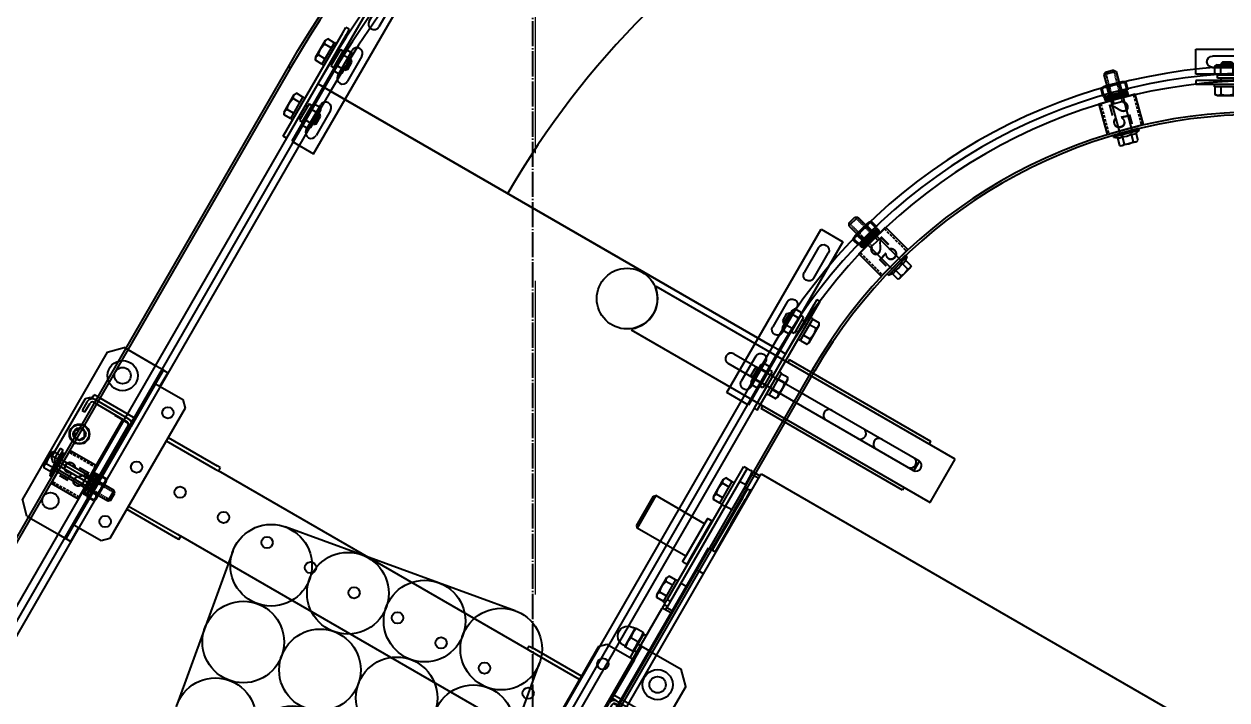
# Model space of a CAD drawing. Header units: millimetres. Extents: x -383313 to -161684, y -117025 to 99224.
# Drawn here: x -350919 to -349961, y -7566 to -7028 of the extents above; entities that cross this region are included whole.
import ezdxf

# ---------------------------------------------------------------- set-up
doc = ezdxf.new("R2010")
doc.units = ezdxf.units.MM
doc.header["$MEASUREMENT"] = 0
for name, pattern in [('DASHED', [0.75, 0.5, -0.25]), ('ESKD_shtrih', [4, 3, -1]), ('GR-201-P$0$GEN3A', [3.125, 2.25, -0.875]), ('PS-GOST2.303 5', [24, 20, -1.5, 1, -1.5])]:
    doc.linetypes.add(name, pattern=pattern)
doc.layers.get('Defpoints').update_dxf_attribs({"color": 31})
for name, color, linetype in [('001__КОНСТРУКТИВ__размеры внутр.', 7, 'Continuous'), ('PDF_Geometry', 7, 'Continuous'), ('PS_Оси', 5, 'PS-GOST2.303 5'), ('PV-17B0', 7, 'Continuous'), ('PV-2649', 7, 'Continuous'), ('PV-9BDA', 7, 'Continuous'), ('Ограждение конвейеров', 3, 'Continuous')]:
    doc.layers.add(name, color=color, linetype=linetype)
doc.layers.add('ОСНОВНАЯ', color=7, linetype='Continuous', lineweight=40)
doc.layers.add('ШТРИХОВАЯ', color=3, linetype='ESKD_shtrih', lineweight=13)
doc.styles.add('PSTUDIO', font='arial.ttf')
doc.dimstyles.new('ISO-25', dxfattribs={"dimtxt": 2.5, "dimasz": 2.5, "dimexe": 1.25, "dimexo": 0.625, "dimtad": 1, "dimtxsty": 'Standard', "dimcen": 2.5, "dimadec": 0, "dimazin": 0, "dimtfac": 1, "dimtmove": 0, "dimatfit": 3, "dimfxl": 1, "dimarcsym": 0})
doc.dimstyles.new('PS_TICK', dxfattribs={"dimscale": 100, "dimtxt": 2.5, "dimasz": 1, "dimexe": 2, "dimexo": 2, "dimgap": 1, "dimtad": 1, "dimdec": 0, "dimzin": 0, "dimdsep": 46, "dimtxsty": 'PSTUDIO', "dimblk": 'ARCHTICK', "dimcen": 2, "dimdle": 1.5, "dimse1": 1, "dimse2": 1, "dimadec": 0, "dimazin": 0, "dimtfac": 1, "dimtdec": 0, "dimtix": 1, "dimtmove": 1, "dimatfit": 3, "dimldrblk": 'ARCHTICK', "dimfxl": 1, "dimtolj": 1, "dimtzin": 0, "dimarcsym": 0})
doc.dimstyles.get("Standard").update_dxf_attribs({"dimtxt": 0.18, "dimasz": 0.18, "dimexe": 0.18, "dimexo": 0.0625, "dimgap": 0.09, "dimtad": 0, "dimtih": 1, "dimtoh": 1, "dimdec": 4, "dimzin": 0, "dimdsep": 46, "dimtxsty": 'Standard', "dimcen": 0.09, "dimadec": 0, "dimazin": 0, "dimtfac": 1, "dimtdec": 4, "dimtofl": 0, "dimtmove": 0, "dimatfit": 3, "dimfxl": 1, "dimtolj": 1, "dimtzin": 0, "dimarcsym": 0})

# ---------------------------------------------------------------- blocks, each defined once
blk = doc.blocks.new('_ArchTick')
at = {"color": 0, "linetype": 'ByBlock', "const_width": 0.15}
blk.add_lwpolyline([(-0.5, -0.5), (0.5, 0.5)], dxfattribs=at)
blk = doc.blocks.new('*D276')
at = {"layer": '001__КОНСТРУКТИВ__размеры внутр.', "color": 0, "lineweight": -2, "ltscale": 100, "transparency": 16777216}
blk.add_line((-349966.1, -1951.2), (-357994.8, -15739.43), dxfattribs=at)
at = {"layer": 'Defpoints', "color": 0, "ltscale": 100, "transparency": 16777216}
for p in [(-349288.38, -2519.4), (-357919.32, -15609.8), (-357166.13, -16048.38)]:
    blk.add_point(p, dxfattribs=at)
at = {"layer": '001__КОНСТРУКТИВ__размеры внутр.', "color": 0, "lineweight": -2, "ltscale": 100, "transparency": 16777216, "xscale": 100, "yscale": 100, "zscale": 100}
for p, rotation in [((-350041.58, -2080.82), 59.78831573303923), ((-357919.32, -15609.8), 239.7883157330392)]:
    blk.add_blockref('_ArchTick', p, dxfattribs=dict(at, rotation=rotation))
at = {"layer": '001__КОНСТРУКТИВ__размеры внутр.', "color": 0, "ltscale": 100, "transparency": 16777216, "insert": (-354177.17, -8730.76), "char_height": 250, "attachment_point": 5, "rotation": 59.78832, "style": 'PSTUDIO'}
blk.add_mtext('\\A1;15655', dxfattribs=at)
blk = doc.blocks.new('*U96')
at = {"layer": 'PV-9BDA'}
for p, q in [((-199.03, 2570.32), (-605.43, 2570.32)), ((-199.03, 2298.32), (-199.03, 2570.32)), ((-192.23, 2568.32), (-199.03, 2568.32)), ((-192.23, 2568.32), (-190.53, 2568.32)), ((-192.23, 2566.32), (-192.23, 2568.32)), ((-187.23, 2568.32), (-190.53, 2568.32)), ((-187.23, 2568.32), (-187.23, 2533.32)), ((-184.23, 2568.32), (-187.23, 2568.32)), ((-184.23, 2533.32), (-184.23, 2568.32)), ((-192.23, 2566.32), (-199.03, 2566.32)), ((-192.23, 2566.32), (-192.23, 2563.02)), ((-192.23, 2563.02), (-192.23, 2556.32)), ((-199.03, 2550.94), (-198.23, 2550.94)), ((-198.23, 2554.32), (-198.23, 2546.54)), ((-198.23, 2554.32), (-195.83, 2554.32)), ((-195.83, 2546.54), (-195.83, 2554.32)), ((-195.63, 2548.44), (-195.83, 2548.44)), ((-195.63, 2554.32), (-195.63, 2546.54)), ((-195.63, 2554.32), (-193.23, 2554.32)), ((-193.23, 2533.64), (-193.23, 2556.32)), ((-193.23, 2556.32), (-187.23, 2556.32)), ((-182.23, 2553.44), (-184.23, 2553.44)), ((-182.23, 2533.44), (-182.23, 2553.44)), ((-182.23, 2553.26), (-176.28, 2553.26)), ((-182.23, 2548.35), (-176.28, 2548.35)), ((-175.23, 2551.44), (-176.28, 2553.26)), ((-175.23, 2535.44), (-175.23, 2551.44)), ((-198.23, 2523.98), (-198.23, 2546.54)), ((-195.83, 2546.54), (-195.83, 2523.98)), ((-195.63, 2523.98), (-195.63, 2546.54)), ((-199.03, 2535.94), (-198.23, 2535.94)), ((-195.63, 2538.44), (-195.83, 2538.44)), ((-195.83, 2535.17), (-195.63, 2535.17)), ((-193.23, 2533.64), (-187.23, 2533.64)), ((-193.23, 2498.32), (-193.23, 2533.64)), ((-187.23, 2533.32), (-187.23, 2446.32)), ((-187.23, 2533.32), (-184.23, 2533.32)), ((-182.23, 2533.44), (-184.23, 2533.44)), ((-184.23, 2533.32), (-184.23, 2446.32)), ((-182.23, 2538.54), (-176.28, 2538.54)), ((-182.23, 2533.63), (-176.28, 2533.63)), ((-175.23, 2535.44), (-176.28, 2533.63)), ((-198.23, 2523.98), (-198.23, 2498.32)), ((-195.83, 2498.32), (-195.83, 2523.98)), ((-195.63, 2523.98), (-195.63, 2498.32)), ((-183.88, 2518.73), (-184.23, 2518.73)), ((-183.88, 2483.88), (-183.88, 2518.73)), ((-180.13, 2518.17), (-183.88, 2518.17)), ((-179.83, 2484.49), (-179.83, 2517.87)), ((-179.83, 2513.32), (-135.18, 2513.32)), ((-135.18, 2513.32), (-135.18, 2483.32)), ((-133.68, 2511.82), (-135.18, 2513.32)), ((-133.68, 2484.82), (-133.68, 2511.82)), ((-192.23, 2498.32), (-199.03, 2498.32)), ((-192.23, 2478.32), (-192.23, 2498.32)), ((-183.88, 2477.9), (-183.88, 2483.88)), ((-179.83, 2478.77), (-179.83, 2484.49)), ((-179.83, 2483.32), (-135.18, 2483.32)), ((-133.68, 2484.82), (-135.18, 2483.32)), ((-199.03, 2478.32), (-192.23, 2478.32)), ((-192.23, 2248.32), (-192.23, 2478.32)), ((-183.88, 2477.9), (-184.23, 2477.9)), ((-180.13, 2478.47), (-183.88, 2478.47)), ((-187.23, 2462.99), (-192.23, 2462.99)), ((-184.23, 2463.19), (-182.23, 2463.19)), ((-182.23, 2463.19), (-182.23, 2443.19)), ((-182.23, 2463.01), (-176.28, 2463.01)), ((-175.23, 2461.19), (-176.28, 2463.01)), ((-182.23, 2458.1), (-176.28, 2458.1)), ((-175.23, 2445.19), (-175.23, 2461.19)), ((-187.23, 2446.32), (-187.23, 2441.32)), ((-184.23, 2446.32), (-187.23, 2446.32)), ((-184.23, 2441.32), (-184.23, 2446.32)), ((-184.23, 2443.19), (-182.23, 2443.19)), ((-182.23, 2448.28), (-176.28, 2448.28)), ((-182.23, 2443.38), (-176.28, 2443.38)), ((-175.23, 2445.19), (-176.28, 2443.38)), ((-192.23, 2440.32), (-187.23, 2440.32)), ((-190.53, 2438.32), (-192.23, 2438.32)), ((-190.53, 2438.32), (-184.23, 2438.32)), ((-187.23, 2438.32), (-187.23, 2441.32)), ((-187.23, 2441.32), (-184.23, 2441.32)), ((-184.23, 2441.32), (-184.23, 2438.32)), ((-184.23, 2298.32), (-184.23, 2438.32)), ((-184.23, 2412.82), (-181.73, 2412.82)), ((-181.73, 2412.15), (-181.28, 2413.82)), ((-181.73, 2412.82), (-181.73, 2397.82)), ((-180.93, 2413.82), (-174.53, 2413.82)), ((-180.93, 2405.32), (-174.53, 2405.32)), ((-173.73, 2413.32), (-173.95, 2413.82)), ((-173.73, 2397.32), (-173.73, 2413.32)), ((-173.73, 2413.32), (-171.73, 2413.32)), ((-184.23, 2397.82), (-181.73, 2397.82)), ((-181.73, 2398.49), (-181.28, 2396.82)), ((-180.93, 2396.82), (-174.53, 2396.82)), ((-173.73, 2397.32), (-173.95, 2396.82)), ((-173.73, 2397.32), (-171.73, 2397.32))]:
    blk.add_line(p, q, dxfattribs=at)
for centre, radius, start, end in [((-202.23, 2553.32), 4.5, 12.83959, 44.67461), ((-202.23, 2553.32), 4.5, -31.84518, -27.26604), ((-199.73, 2533.09), 1.5, 297.81814, 0), ((-180.13, 2517.87), 0.3, 0, 90), ((-180.13, 2478.77), 0.3, 270, 360), ((-171.73, 2405.32), 8, 270, 90)]:
    blk.add_arc(centre, radius, start, end, dxfattribs=at)
for points, weights in [([(-176.28, 2548.35), (-174.86, 2550.8), (-176.28, 2553.26)], [1.22364575665, 1.41294441399, 1.22364575665]), ([(-176.28, 2538.54), (-174.86, 2543.44), (-176.28, 2548.35)], [1.22364575665, 1.41294441399, 1.22364575665]), ([(-176.28, 2533.63), (-174.86, 2536.08), (-176.28, 2538.54)], [1.22364575665, 1.41294441399, 1.22364575665]), ([(-176.28, 2458.1), (-174.86, 2460.55), (-176.28, 2463.01)], [1.22364575665, 1.41294441399, 1.22364575665]), ([(-176.28, 2448.28), (-174.86, 2453.19), (-176.28, 2458.1)], [1.22364575665, 1.41294441399, 1.22364575665]), ([(-176.28, 2443.38), (-174.86, 2445.83), (-176.28, 2448.28)], [1.22364575665, 1.41294441399, 1.22364575665]), ([(-180.93, 2405.32), (-181.59, 2409.57), (-180.93, 2413.82)], [1, 1.15470053838, 1]), ([(-180.93, 2413.82), (-181.28, 2413.82), (-181.28, 2413.82)], [1, 1.07735026919, 1.07735026919]), ([(-180.93, 2396.82), (-181.59, 2401.07), (-180.93, 2405.32)], [1, 1.15470053838, 1]), ([(-174.53, 2413.82), (-173.45, 2409.57), (-174.53, 2405.32)], [1, 1.15470053838, 1]), ([(-173.95, 2413.82), (-173.95, 2413.82), (-174.53, 2413.82)], [1.07735026919, 1.07735026919, 1]), ([(-174.53, 2405.32), (-173.45, 2401.07), (-174.53, 2396.82)], [1, 1.15470053838, 1]), ([(-181.28, 2396.82), (-181.28, 2396.82), (-180.93, 2396.82)], [1.07735026919, 1.07735026919, 1]), ([(-174.53, 2396.82), (-173.95, 2396.82), (-173.95, 2396.82)], [1, 1.07735026919, 1.07735026919])]:
    blk.add_rational_spline(points, weights, degree=2, dxfattribs=at)
blk = doc.blocks.new('A$Cf5759c35')
at = {"layer": 'PDF_Geometry', "color": 8, "lineweight": 13}
for points in [[(7950.03, 11133.67), (7950.03, 11383.43)], [(7950.03, 10782.3), (7950.03, 11032.07)]]:
    blk.add_lwpolyline(points, dxfattribs=at)
blk = doc.blocks.new('*D140')
at = {"color": 0, "linetype": 'ByBlock', "lineweight": -2, "transparency": 16777216}
for p, q in [((-202.575, 3000), (61.375, 3000)), ((-209.875, 0), (61.375, 0))]:
    blk.add_line(p, q, dxfattribs=at)
at = {"layer": 'Defpoints', "color": 0, "transparency": 16777216}
for p in [(-203.2, 3000), (60.125, 3000), (-210.5, 0)]:
    blk.add_point(p, dxfattribs=at)
at = {"color": 0, "transparency": 16777216, "insert": (9.5, 1500), "char_height": 100, "attachment_point": 5, "rotation": 90}
blk.add_mtext('3000', dxfattribs=at)
blk = doc.blocks.new('A$C715ae04e')
at = {"layer": '001__КОНСТРУКТИВ__размеры внутр.'}
for p, q in [((-203.2, 0), (203.2, 0)), ((-203.2, 0), (203.2, 0)), ((-203.2, 0), (203.2, 0)), ((-203.2, 0), (215, 0)), ((-426.6, -386.94), (-223.4, -738.89)), ((-426.6, -386.94), (-223.4, -738.89)), ((-426.6, -386.94), (-223.4, -738.89)), ((-426.6, -386.94), (-223.4, -738.89)), ((-223.4, -738.89), (-221, -743.05)), ((-223.4, -738.89), (-221, -743.05)), ((-220.5, -743.92), (-221, -743.05)), ((-220.5, -743.92), (-221, -743.05)), ((-220.5, -743.92), (-219, -746.51)), ((-220.5, -743.92), (-219, -746.51)), ((-217.5, -749.11), (-219, -746.51)), ((-217.5, -749.11), (-219, -746.51))]:
    blk.add_line(p, q, dxfattribs=at)
for radius in [435, 435, 435, 435, 441, 441, 441, 441, 446.8, 446.8, 446.8, 446.8, 853.2, 853.2, 853.2, 853.2, 859, 859, 859, 859, 865, 865, 865, 865]:
    blk.add_arc((-650, 0), radius, 300, 0, dxfattribs=at)
blk = doc.blocks.new('A$C287bafe4')
for points in [[(65, 260), (-65, 260)], [(-97.5, 227.5), (-97.5, 32.5)], [(97.5, 32.5), (97.5, 227.5)], [(-65, 0), (65, 0)]]:
    blk.add_lwpolyline(points)
for centre in [(-65, 227.5), (0, 227.5), (65, 227.5), (-65, 162.5), (0, 162.5), (65, 162.5), (-65, 97.5), (0, 97.5), (65, 97.5), (-65, 32.5), (0, 32.5), (65, 32.5)]:
    blk.add_circle(centre, 32.5)
blk = doc.blocks.new('Опора 3160')
at = {"color": 13}
for p, q in [((-266, 97.5), (-256, 107.5)), ((-226.7, 107.5), (-256, 107.5)), ((-220, 107.5), (-226.7, 107.5)), ((-220, 95), (-220, 107.5)), ((-220, 107.5), (-216, 107.5)), ((-216, 107.5), (-216, 95)), ((216, 107.5), (216, 95)), ((220, 107.5), (216, 107.5)), ((226.7, 107.5), (220, 107.5)), ((220, 95), (220, 107.5)), ((226.7, 107.5), (256, 107.5)), ((266, 97.5), (256, 107.5)), ((-266, 97.5), (-266, -37.5)), ((266, 97.5), (266, -37.5)), ((-220, 95), (-213.7, 95)), ((-220, 95), (-220, 55.5)), ((-213.7, 95), (-195, 95)), ((-195, 95), (-190, 90)), ((-190, 90), (-190, -30)), ((195, 95), (190, 90)), ((190, 90), (190, -30)), ((213.7, 95), (195, 95)), ((220, 95), (213.7, 95)), ((220, 95), (220, 55.5)), ((-262.5, 57), (-259.5, 60)), ((-259.5, 60), (-258, 60)), ((-255, 63), (-258, 63)), ((-258, 60), (-258, 63)), ((-258, 60), (-255.5, 60)), ((-224.5, 60), (-255.5, 60)), ((-255.5, 57.5), (-224.5, 57.5)), ((-255, 63), (-220, 63)), ((-235.5, 57.5), (-235.5, 57)), ((-224.5, 60), (-220, 60)), ((-190, 63), (-145, 63)), ((-190, 60), (-145, 60)), ((-142, 63), (-145, 63)), ((-145, 60), (-142.04, 60)), ((142.04, 60), (-142.04, 60)), ((-142, 63), (-142, 60)), ((142, 63), (145, 63)), ((142, 63), (142, 60)), ((145, 60), (142.04, 60)), ((190, 63), (145, 63)), ((190, 60), (145, 60)), ((255, 63), (220, 63)), ((224.5, 60), (220, 60)), ((224.5, 60), (255.5, 60)), ((255.5, 57.5), (224.5, 57.5)), ((235.5, 57.5), (235.5, 57)), ((255, 63), (258, 63)), ((258, 60), (255.5, 60)), ((258, 60), (258, 63)), ((259.5, 60), (258, 60)), ((262.5, 57), (259.5, 60)), ((-262.5, 3), (-262.5, 57)), ((-260, 55.5), (-260, 47.5)), ((-257.5, 47.5), (-257.5, 55.5)), ((-235.5, 57), (-235.2, 57)), ((-228.5, 57), (-235.2, 57)), ((-228.5, 57), (-223.18, 57)), ((-228.5, 57), (-228.5, 3)), ((-222.5, 55.5), (-222.5, 4.5)), ((-220, 4.5), (-220, 55.5)), ((220, 4.5), (220, 55.5)), ((222.5, 55.5), (222.5, 4.5)), ((228.5, 57), (223.18, 57)), ((228.5, 57), (235.2, 57)), ((228.5, 57), (228.5, 3)), ((235.5, 57), (235.2, 57)), ((257.5, 47.5), (257.5, 55.5)), ((260, 55.5), (260, 47.5)), ((262.5, 3), (262.5, 57)), ((-260, 47.5), (-257.5, 47.5)), ((260, 47.5), (257.5, 47.5)), ((-257.5, 12.5), (-260, 12.5)), ((-260, 12.5), (-260, 4.5)), ((-257.5, 4.5), (-257.5, 12.5)), ((257.5, 12.5), (260, 12.5)), ((257.5, 4.5), (257.5, 12.5)), ((260, 12.5), (260, 4.5)), ((-259.5, 0), (-262.5, 3)), ((-258, 0), (-259.5, 0)), ((-258, 0), (-255.5, 0)), ((-258, 0), (-258, -3)), ((-224.5, 2.5), (-255.5, 2.5)), ((-255.5, 0), (-224.5, 0)), ((-235.5, 3), (-235.5, 2.5)), ((-235.2, 3), (-235.5, 3)), ((-235.2, 3), (-228.5, 3)), ((-223.18, 3), (-228.5, 3)), ((-224.5, 0), (-220, 0)), ((-220, 4.5), (-220, -35)), ((-190, 0), (-145, 0)), ((-145, 0), (-142.04, 0)), ((142.04, 0), (-142.04, 0)), ((-142, -3), (-142, 0)), ((142, -3), (142, 0)), ((145, 0), (142.04, 0)), ((190, 0), (145, 0)), ((220, 4.5), (220, -35)), ((224.5, 0), (220, 0)), ((223.18, 3), (228.5, 3)), ((224.5, 2.5), (255.5, 2.5)), ((255.5, 0), (224.5, 0)), ((235.2, 3), (228.5, 3)), ((235.2, 3), (235.5, 3)), ((235.5, 3), (235.5, 2.5)), ((258, 0), (255.5, 0)), ((258, 0), (259.5, 0)), ((258, 0), (258, -3)), ((259.5, 0), (262.5, 3)), ((-255, -3), (-258, -3)), ((-255, -3), (-220, -3)), ((-190, -3), (-145, -3)), ((-142, -3), (-145, -3)), ((142, -3), (145, -3)), ((190, -3), (145, -3)), ((255, -3), (220, -3)), ((255, -3), (258, -3)), ((-256, -47.5), (-266, -37.5)), ((-220, -47.5), (-220, -35)), ((-213.7, -35), (-220, -35)), ((-216, -35), (-216, -47.5)), ((-195, -35), (-213.7, -35)), ((-190, -30), (-195, -35)), ((190, -30), (195, -35)), ((195, -35), (213.7, -35)), ((213.7, -35), (220, -35)), ((216, -35), (216, -47.5)), ((220, -47.5), (220, -35)), ((256, -47.5), (266, -37.5)), ((-256, -47.5), (-226.7, -47.5)), ((-226.7, -47.5), (-220, -47.5)), ((-216, -47.5), (-220, -47.5)), ((216, -47.5), (220, -47.5)), ((220, -47.5), (226.7, -47.5)), ((256, -47.5), (226.7, -47.5))]:
    blk.add_line(p, q, dxfattribs=at)
for centre, radius in [((-246, 87.5), 12), ((246, 87.5), 12), ((-246, 87.5), 6.5), ((246, 87.5), 6.5), ((-200, 80), 4.5), ((200, 80), 4.5), ((-252.5, 30), 8), ((-252.5, 30), 7.5), ((-252.5, 30), 5), ((-200, 30), 4.5), ((-160, 30), 4.5), ((-120, 30), 4.5), ((-80, 30), 4.5), ((-40, 30), 4.5), ((0, 30), 4.5), ((40, 30), 4.5), ((80, 30), 4.5), ((120, 30), 4.5), ((160, 30), 4.5), ((200, 30), 4.5), ((252.5, 30), 8), ((252.5, 30), 7.5), ((252.5, 30), 5), ((-200, -20), 4.5), ((200, -20), 4.5), ((-246, -27.5), 6.5), ((246, -27.5), 6.5)]:
    blk.add_circle(centre, radius, dxfattribs=at)
for centre, radius, start, end in [((-255.5, 55.5), 4.5, 90, 180), ((-255.5, 55.5), 2, 90, 180), ((-224.5, 55.5), 4.5, 0, 90), ((-224.5, 55.5), 2, 0, 90), ((224.5, 55.5), 4.5, 90, 180), ((224.5, 55.5), 2, 90, 180), ((255.5, 55.5), 4.5, 0, 90), ((255.5, 55.5), 2, 0, 90), ((-255.5, 4.5), 4.5, 180, 270), ((-255.5, 4.5), 2, 180, 270), ((-224.5, 4.5), 2, 270, 0), ((-224.5, 4.5), 4.5, 270, 0), ((224.5, 4.5), 4.5, 180, 270), ((224.5, 4.5), 2, 180, 270), ((255.5, 4.5), 2, 270, 0), ((255.5, 4.5), 4.5, 270, 0)]:
    blk.add_arc(centre, radius, start, end, dxfattribs=at)
for points in [[(-254.81, 34), (-255.96, 32), (-257.12, 30)], [(-257.12, 30), (-255.96, 28), (-254.81, 26)], [(-250.19, 34), (-252.5, 34), (-254.81, 34)], [(-247.88, 30), (-249.04, 32), (-250.19, 34)], [(-250.19, 26), (-249.04, 28), (-247.88, 30)], [(247.88, 30), (249.04, 32), (250.19, 34)], [(250.19, 26), (249.04, 28), (247.88, 30)], [(250.19, 34), (252.5, 34), (254.81, 34)], [(254.81, 34), (255.96, 32), (257.12, 30)], [(257.12, 30), (255.96, 28), (254.81, 26)], [(-254.81, 26), (-252.5, 26), (-250.19, 26)], [(254.81, 26), (252.5, 26), (250.19, 26)]]:
    blk.add_rational_spline(points, [1.04422863406, 1.20577136594, 1.04422863406], degree=2, dxfattribs=at)
blk = doc.blocks.new('Пластина соединительная промежуточных секций')
at = {"color": 142}
for p, q in [((-33, 12), (-34.81, 10.95)), ((-34.81, 5), (-34.81, 10.95)), ((-33, 12), (-17, 12)), ((-29.91, 5), (-29.91, 10.95)), ((-20.09, 5), (-20.09, 10.95)), ((-17, 12), (-15.19, 10.95)), ((-15.19, 5), (-15.19, 10.95)), ((17, 12), (15.19, 10.95)), ((15.19, 5), (15.19, 10.95)), ((17, 12), (33, 12)), ((20.09, 5), (20.09, 10.95)), ((29.91, 5), (29.91, 10.95)), ((33, 12), (34.81, 10.95)), ((34.81, 5), (34.81, 10.95)), ((-50, 3), (-50, 3)), ((-50, 3), (45, 3)), ((-50, 0), (-50, 3)), ((45, 0), (-50, 0)), ((-50, 0), (-50, 0)), ((-15, 5), (-35, 5)), ((-35, 5), (-35, 3)), ((-30, -2), (-30, 0)), ((-20, -2), (-20, 0)), ((-15, 5), (-15, 3)), ((35, 5), (15, 5)), ((15, 5), (15, 3)), ((20, -2), (20, 0)), ((30, -2), (30, 0)), ((35, 5), (35, 3)), ((45, 3), (50, 3)), ((50, 0), (45, 0)), ((50, 0), (50, 3)), ((-17.5, -2), (-32.5, -2)), ((-32.5, -2), (-32.5, -4.5)), ((-17.5, -2), (-17.5, -4.5)), ((32.5, -2), (17.5, -2)), ((17.5, -2), (17.5, -4.5)), ((32.5, -2), (32.5, -4.5))]:
    blk.add_line(p, q, dxfattribs=at)
at = {"color": 140}
for p, q in [((-50, -5), (-50, -25)), ((100, -5), (-50, -5)), ((-33, -4.5), (-34.81, -5.55)), ((-34.81, -5.55), (-34.81, -11.45)), ((-33, -4.5), (-17, -4.5)), ((-29.91, -5.55), (-29.91, -11.45)), ((-20.09, -5.55), (-20.09, -11.45)), ((-17, -4.5), (-15.19, -5.55)), ((-15.19, -5.55), (-15.19, -11.45)), ((17, -4.5), (15.19, -5.55)), ((15.19, -5.55), (15.19, -11.45)), ((17, -4.5), (33, -4.5)), ((20.09, -5.55), (20.09, -11.45)), ((29.91, -5.55), (29.91, -11.45)), ((33, -4.5), (34.81, -5.55)), ((34.81, -5.55), (34.81, -11.45)), ((100, -25), (100, -5)), ((-36.5, -10.5), (-13.5, -10.5)), ((-33, -12.5), (-34.81, -11.45)), ((-33, -12.5), (-17, -12.5)), ((-30, -13.4), (-30, -12.5)), ((-20, -13.4), (-30, -13.4)), ((-28.4, -15), (-30, -13.4)), ((-28.4, -15), (-21.6, -15)), ((-21.6, -15), (-20, -13.4)), ((-20, -13.4), (-20, -12.5)), ((-17, -12.5), (-15.19, -11.45)), ((13.5, -10.5), (36.5, -10.5)), ((17, -12.5), (15.19, -11.45)), ((17, -12.5), (33, -12.5)), ((20, -13.4), (20, -12.5)), ((30, -13.4), (20, -13.4)), ((21.6, -15), (20, -13.4)), ((21.6, -15), (28.4, -15)), ((28.4, -15), (30, -13.4)), ((30, -13.4), (30, -12.5)), ((33, -12.5), (34.81, -11.45)), ((63.5, -10.5), (86.5, -10.5)), ((-50, -25), (100, -25)), ((-13.5, -19.5), (-36.5, -19.5)), ((36.5, -19.5), (13.5, -19.5)), ((86.5, -19.5), (63.5, -19.5))]:
    blk.add_line(p, q, dxfattribs=at)
for centre, start, end in [((-36.5, -15), 90, 270), ((-13.5, -15), 270, 90), ((13.5, -15), 90, 270), ((36.5, -15), 270, 90), ((63.5, -15), 90, 270), ((86.5, -15), 270, 90)]:
    blk.add_arc(centre, 4.5, start, end, dxfattribs=at)
at = {"color": 142}
for points in [[(-34.81, 10.95), (-32.36, 12.37), (-29.91, 10.95)], [(-29.91, 10.95), (-25, 12.37), (-20.09, 10.95)], [(-20.09, 10.95), (-17.64, 12.37), (-15.19, 10.95)], [(15.19, 10.95), (17.64, 12.37), (20.09, 10.95)], [(20.09, 10.95), (25, 12.37), (29.91, 10.95)], [(29.91, 10.95), (32.36, 12.37), (34.81, 10.95)]]:
    blk.add_rational_spline(points, [1.22364575665, 1.41294441399, 1.22364575665], degree=2, dxfattribs=at)
at = {"color": 140}
for points in [[(-34.81, -5.55), (-32.36, -4.13), (-29.91, -5.55)], [(-29.91, -5.55), (-25, -4.13), (-20.09, -5.55)], [(-20.09, -5.55), (-17.64, -4.13), (-15.19, -5.55)], [(15.19, -5.55), (17.64, -4.13), (20.09, -5.55)], [(20.09, -5.55), (25, -4.13), (29.91, -5.55)], [(29.91, -5.55), (32.36, -4.13), (34.81, -5.55)], [(-34.81, -11.45), (-32.36, -12.87), (-29.91, -11.45)], [(-29.91, -11.45), (-25, -12.87), (-20.09, -11.45)], [(-20.09, -11.45), (-17.64, -12.87), (-15.19, -11.45)], [(15.19, -11.45), (17.64, -12.87), (20.09, -11.45)], [(20.09, -11.45), (25, -12.87), (29.91, -11.45)], [(29.91, -11.45), (32.36, -12.87), (34.81, -11.45)]]:
    blk.add_rational_spline(points, [1.22364575665, 1.41294441399, 1.22364575665], degree=2, dxfattribs=at)
blk = doc.blocks.new('Держатель ограждения 25')
at = {"layer": 'Ограждение конвейеров', "color": 41, "linetype": 'GR-201-P$0$GEN3A'}
for p, q in [((-25, 13.5), (0, 13.5)), ((-25, -13.5), (0, -13.5))]:
    blk.add_line(p, q, dxfattribs=at)
at = {"layer": 'Ограждение конвейеров', "color": 41}
blk.add_lwpolyline([(-25, -15), (0, -15), (0, 15), (-25, 15)], close=True, dxfattribs=at)
blk.add_text('25', height=15, dxfattribs=at).set_placement((-23.43, -7.75))
blk = doc.blocks.new('Hex Flange Screw - 10 x 50 mm side')
at = {"color": 0, "linetype": 'Continuous'}
for p, q in [((-1.48, 10.24), (-2.72, 7.39)), ((-1.48, -10.24), (-1.48, 10.24)), ((0, 10.24), (-1.48, 10.24)), ((0, -10.24), (0, 10.24)), ((-9.55, -5.54), (-9.55, 5.54)), ((-2.72, 7.39), (-9, 7.39)), ((-2.72, 3.69), (-9, 3.69)), ((47.59, 4.92), (0, 4.92)), ((23.62, -4.92), (23.62, 4.92)), ((49.21, 3.3), (47.59, 4.92)), ((47.59, -4.92), (47.59, 4.92)), ((49.21, -3.3), (49.21, 3.3)), ((-2.72, -3.69), (-9, -3.69)), ((-2.72, -7.39), (-9, -7.39)), ((-1.48, -10.24), (-2.72, -7.39)), ((47.59, -4.92), (0, -4.92)), ((49.21, -3.3), (47.59, -4.92)), ((0, -10.24), (-1.48, -10.24))]:
    blk.add_line(p, q, dxfattribs=at)
at = {"color": 0, "linetype": 'DASHED'}
for p, q in [((47.59, 3.3), (23.62, 3.3)), ((47.59, -3.3), (23.62, -3.3))]:
    blk.add_line(p, q, dxfattribs=at)
at = {"color": 0, "linetype": 'Continuous'}
for centre, radius, start, end in [((-6.14, 5.54), 3.4, 147.13278, 212.86722), ((3.25, 0), 12.8, 163, 197), ((0.14, 5.54), 3.4, 147.13278, 212.86722), ((9.53, 0), 12.8, 162.88, 196.77865), ((-6.14, -5.54), 3.4, 147.13278, 212.86722), ((0.14, -5.54), 3.4, 147.13278, 212.86722)]:
    blk.add_arc(centre, radius, start, end, dxfattribs=at)
blk = doc.blocks.new('din934_М10')
at = {"layer": 'ОСНОВНАЯ'}
for p, q in [((0.89, 9.81), (7.11, 9.81)), ((0, 7.36), (0, -7.36)), ((7.11, 4.91), (0.89, 4.91)), ((8, 7.36), (8, -7.36)), ((7.11, -4.91), (0.89, -4.91)), ((7.11, -9.81), (0.89, -9.81))]:
    blk.add_line(p, q, dxfattribs=at)
for centre, radius, start, end in [((3.82, 7.36), 3.82, 140, 220), ((4.18, 7.36), 3.82, 320, 40), ((13.93, 0), 13.93, 159.37179, 200.62821), ((-5.93, 0), 13.93, 339.37179, 20.62821), ((3.82, -7.36), 3.82, 140, 220), ((4.18, -7.36), 3.82, 320, 40)]:
    blk.add_arc(centre, radius, start, end, dxfattribs=at)
at = {"layer": 'ШТРИХОВАЯ'}
for p, q in [((8, 5), (0, 5)), ((0, 5), (0.8, 4.2)), ((7.2, 4.2), (0.8, 4.2)), ((0.8, 4.2), (0.8, -4.2)), ((8, 5), (7.2, 4.2)), ((7.2, 4.2), (7.2, -4.2)), ((0, -5), (0.8, -4.2)), ((8, -5), (0, -5)), ((7.2, -4.2), (0.8, -4.2)), ((8, -5), (7.2, -4.2))]:
    blk.add_line(p, q, dxfattribs=at)
blk = doc.blocks.new('DIN127_10')
at = {"layer": 'ОСНОВНАЯ'}
blk.add_line((2.2, 1.1), (0, -1.1), dxfattribs=at)
blk.add_lwpolyline([(2.2, -9.05), (2.2, 9.05), (0, 9.05), (0, -9.05)], close=True, dxfattribs=at)
at = {"layer": 'ШТРИХОВАЯ'}
for p, q in [((0, 5.35), (2.2, 5.35)), ((0, -5.35), (2.2, -5.35))]:
    blk.add_line(p, q, dxfattribs=at)
blk = doc.blocks.new('*D259')
at = {"color": 0, "linetype": 'ByBlock', "lineweight": -2, "ltscale": 100, "transparency": 16777216}
for start, end in [(90.01494, 119.97269), (120.02732, 149.98506)]:
    blk.add_arc((-349936.1, -7508.4), 690.34, start, end, dxfattribs=at)
at = {"color": 0, "ltscale": 100, "transparency": 16777216}
for points in [[(-349936.28, -6818.02), (-349936.28, -6818.08), (-349936.1, -6818.05)], [(-350533.84, -7163.09), (-350533.89, -7163.06), (-350533.95, -7163.23)]]:
    blk.add_solid(points, dxfattribs=at)
at = {"layer": 'Defpoints', "color": 0, "ltscale": 100, "transparency": 16777216}
for p in [(-349936.1, -6655.2), (-350172.21, -6859.69), (-349936.1, -7061.6), (-350674.99, -7081.8), (-350323.04, -7285)]:
    blk.add_point(p, dxfattribs=at)
at = {"color": 0, "ltscale": 100, "transparency": 16777216, "insert": (-350281.27, -6910.54), "char_height": 0.18, "attachment_point": 5}
blk.add_mtext('\\A1;60°', dxfattribs=at)
blk = doc.blocks.new('*U225')
at = {"layer": 'PV-2649'}
for p, q in [((-4410.8, 9357.1), (-4411.87, 9357.1)), ((-4411.87, 9357.1), (-4411.87, 9082.1)), ((-4371.87, 9357.1), (-4372.93, 9357.1)), ((-4371.87, 9082.1), (-4371.87, 9357.1)), ((-4396.37, 9106.6), (-4396.37, 9276.6)), ((-4387.37, 9276.6), (-4387.37, 9106.6)), ((-4411.87, 9236.1), (-4414.37, 9236.1)), ((-4414.37, 9106.1), (-4414.37, 9236.1)), ((-4387.37, 9236.1), (-4396.37, 9236.1)), ((-4369.37, 9236.1), (-4371.87, 9236.1)), ((-4369.37, 9236.1), (-4369.37, 9106.1)), ((-4411.87, 9106.1), (-4414.37, 9106.1)), ((-4387.39, 9106.1), (-4396.34, 9106.1)), ((-4369.37, 9106.1), (-4371.87, 9106.1)), ((-4411.87, 9082.1), (-4371.87, 9082.1))]:
    blk.add_line(p, q, dxfattribs=at)
blk.add_circle((-4391.87, 9372.25), 24.15, dxfattribs=at)
for centre, radius, start, end in [((-4391.87, 9372.25), 24.25, 218.66327, 321.33673), ((-4391.87, 9276.6), 4.5, 0, 180), ((-4391.87, 9186.6), 4.5, 0, 180), ((-4391.87, 9157.6), 4.5, 180, 0), ((-4391.87, 9140.6), 4.5, 0, 180), ((-4391.87, 9111.6), 4.5, 180, 0), ((-4391.87, 9106.6), 4.5, 180, 0)]:
    blk.add_arc(centre, radius, start, end, dxfattribs=at)
blk = doc.blocks.new('*U139')
at = {"layer": 'PV-17B0'}
for p, q in [((-215, 3000), (-215, 0)), ((-215, 3000), (-212, 3000)), ((-212, 3000), (-209, 3000)), ((-209, 3000), (-209, 0)), ((-208, 3000), (-209, 3000)), ((-208, 3000), (-203.2, 3000)), ((-203.2, 3000), (-203.2, 0)), ((-203.2, 3000), (203.2, 3000)), ((203.2, 3000), (203.2, 0)), ((208, 3000), (203.2, 3000)), ((208, 3000), (209, 3000)), ((209, 3000), (209, 0)), ((212, 3000), (209, 3000)), ((212, 3000), (215, 3000)), ((215, 3000), (215, 0))]:
    blk.add_line(p, q, dxfattribs=at)
dim = blk.add_linear_dim(base=(60.125, 3000), p1=(-210.5, 0), p2=(-203.2, 3000), angle=90, dimstyle='ISO-25', override={"dimtxt": 100, "dimasz": 5, "dimsd1": 1, "dimsd2": 1, "dimfxl": 1.5, "dimarcsym": 1})
dim.commit()
dim.dimension.update_dxf_attribs({"geometry": '*D140', "text_midpoint": (60.125, 1500), "dimtype": 160})

msp = doc.modelspace()

# ---------------------------------------------------------------- linework, layer by layer
at = {"color": 3, "ltscale": 100}
for points in [[(-350706.85959, -7063.39865), (-350708.59164, -7062.39865, -0.267949076), (-349936.09737, -6616.39865), (-349936.09737, -6618.39865, 0.267949076), (-350706.85959, -7063.39865)], [(-349936.09698, -7100.39865, 0.267952056), (-350289.43753, -7304.40243)]]:
    msp.add_lwpolyline(points, format="xyb", dxfattribs=at)
msp.add_arc((-349936.09698, -7508.39865), 410, 89.99994593, 150.0006138, dxfattribs=at)
at = {"layer": 'PS_Оси'}
msp.add_lwpolyline([(-350514.05882, -20214.29079), (-350514.05882, -17582.0977), (-350514.05882, -11582.0977), (-350514.05882, -5582.0977), (-350514.05882, -582.3977), (-350514.05882, 2825.4576)], dxfattribs=at)
at = {"layer": 'Ограждение конвейеров'}
for points in [[(-350708.59164, -7062.39865), (-350706.85959, -7063.39865), (-353935.73375, -12655.97274), (-353937.4658, -12654.97274)], [(-350289.43535, -7304.39865), (-350291.1674, -7303.39865), (-353520.04155, -12895.97274), (-353518.3095, -12896.97274)]]:
    msp.add_lwpolyline(points, close=True, dxfattribs=at)

# ---------------------------------------------------------------- block references
at = {"ltscale": 100}
msp.add_blockref('A$Cf5759c35', (-358461.97282, -18264.93104), dxfattribs=at)
for name, p, rotation in [('A$C715ae04e', (-350499.01349, -7183.39865), 149.9999999999838), ('A$C287bafe4', (-350530.81439, -7598.12175), 69.99999999999999)]:
    msp.add_blockref(name, p, dxfattribs=dict(at, rotation=rotation))
for name, p, rotation in [('Пластина соединительная промежуточных секций', (-350685.20896, -7075.89865), 60.00000000000002), ('*U139', (-351999.01349, -9781.47486), 329.9999999999999), ('din934_М10', (-350049.69548, -7084.35103), 105.0000000000377), ('DIN127_10', (-350049.12608, -7086.47607), 105.0000000000377), ('Опора 3160', (-350671.37451, -7507.07257), 329.9999999999999), ('DIN127_10', (-350866.93898, -7394.26428), 329.9999999999981), ('din934_М10', (-350865.03372, -7395.36428), 329.9999999999981)]:
    msp.add_blockref(name, p, dxfattribs=dict(rotation=rotation))
at = {"xscale": -1}
for name, p, rotation in [('Пластина соединительная промежуточных секций', (-349936.09698, -7073.39865), 180), ('Пластина соединительная промежуточных секций', (-350312.81803, -7290.89865), 239.9999999999966), ('din934_М10', (-350246.53374, -7197.99566), 314.9999999999933), ('DIN127_10', (-350244.97811, -7199.55129), 314.9999999999933)]:
    msp.add_blockref(name, p, dxfattribs=dict(at, rotation=rotation))
at = {"yscale": 1.016002032004053, "zscale": 1.016002032004053}
for p, xscale, rotation in [((-350041.79893, -7114.32872), 1.016002032004053, 105.0000000000396), ((-350224.52058, -7219.82311), -1.016002032004053, 314.9999999999914), ((-350891.81485, -7379.75055), 1.016002032004053, 330.0000000000001)]:
    msp.add_blockref('Hex Flange Screw - 10 x 50 mm side', p, dxfattribs=dict(at, xscale=xscale, rotation=rotation))
at = {"layer": 'PV-2649', "rotation": 59.99999999999999}
msp.add_blockref('*U225', (-340126.35726, -8129.63158), dxfattribs=at)
at = {"layer": 'PV-9BDA', "xscale": -1, "rotation": 329.9999999999968}
msp.add_blockref('*U96', (-351789.64355, -9512.80985), dxfattribs=at)
at = {"layer": 'Ограждение конвейеров'}
for p, rotation in [((-350042.21279, -7112.36906), 285.0000000000166), ((-350042.21279, -7112.36906), 285.0000000000395), ((-350890.13652, -7380.8436), 150)]:
    msp.add_blockref('Держатель ограждения 25', p, dxfattribs=dict(at, rotation=rotation))
at = {"layer": 'Ограждение конвейеров', "xscale": -1}
for rotation in [135.0000000000144, 134.9999999999915]:
    msp.add_blockref('Держатель ограждения 25', (-350226.01076, -7218.48487), dxfattribs=dict(at, rotation=rotation))

# ---------------------------------------------------------------- dimensions: what is measured, and where the dimension line sits
at = {"ltscale": 100}
dim = msp.add_angular_dim_2l(base=(-350172.20852, -6859.68754), line1=((-350323.03713, -7284.99865), (-350674.98986, -7081.79865)), line2=((-349936.09698, -7061.59865), (-349936.09698, -6655.19865)), dimstyle='Standard', override={"dimarcsym": 1}, dxfattribs=at)
dim.commit()
dim.dimension.update_dxf_attribs({"geometry": '*D259', "text_midpoint": (-350281.26895, -6910.54326)})
at = {"layer": '001__КОНСТРУКТИВ__размеры внутр.', "ltscale": 100}
dim = msp.add_aligned_dim(p1=(-349288.38174, -2519.3977), p2=(-357166.13051, -16048.37843), distance=-871.57842, dimstyle='PS_TICK', dxfattribs=at)
dim.commit()
dim.dimension.update_dxf_attribs({"geometry": '*D276', "text_midpoint": (-354177.17293, -8730.76392)})

doc.saveas('drawing.dxf')
